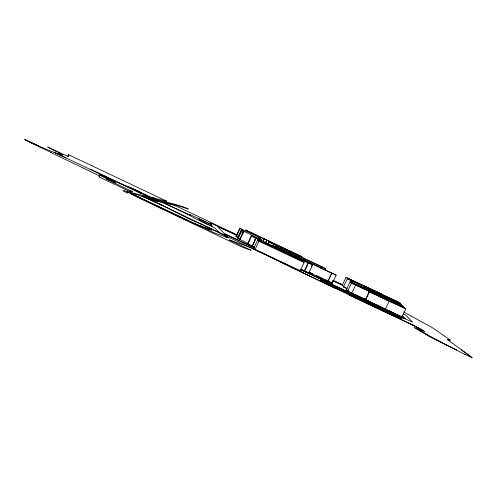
<?xml version="1.0" encoding="UTF-8"?>
<svg xmlns="http://www.w3.org/2000/svg" width="497" height="497" viewBox="0 0 497 497"><rect width="100%" height="100%" fill="white"/><g stroke="black" fill="none" stroke-linecap="round" stroke-linejoin="round"><path stroke-width="0.75" d="M68.611 154.729L67.946 156.462L47.7 146.907L49.824 148.392L63.194 154.871L58.298 153.716M130.009 191.656L130.282 190.923L132.724 191.774M239.765 228.266L241.585 229.303L237.74 237.436L236.237 236.727L235.92 236.398L239.765 228.266L257.931 236.659L259.751 237.69L260.068 238.02L258.558 237.311L261.944 239.964L241.641 230.217L237.796 238.349L248.078 243.549M236.237 236.727L240.082 228.595M238.113 238.672L241.958 230.54M242.188 232.956L243.145 230.925L241.585 229.303M239.616 239.38L243.462 231.254M239.933 239.709L243.778 231.577M254.383 247.481L247.444 243.915L251.283 235.783L255.62 237.827L254.657 239.858M247.786 244.275L251.631 236.143L251.283 235.783M252.122 246.319L255.967 238.187L251.631 236.143M252.29 246.493L255.967 238.187M257.707 239.952L253.861 248.084L255.11 249.382L300.256 270.666L304.102 262.534L302.847 261.236L257.707 239.952L258.956 241.25L304.102 262.534M255.11 249.382L258.956 241.25M263.236 240.977L264.199 238.945L278.32 245.68L277.68 247.04M263.025 241.766L264.199 238.945M265.473 242.859L266.752 240.15M265.584 242.977L266.864 240.262M268.051 243.853L269.007 241.822L273.307 243.89L273.077 243.654L325.094 268.262L325.436 268.622L324.796 269.977M268.392 244.213L269.355 242.176L269.007 241.822M272.729 246.257L273.692 244.22L269.355 242.176M272.909 246.437L273.692 244.22M279.047 249.972L279.513 248.438L274.835 246.04L336.152 275.145L332.313 283.278L327.977 281.234L331.822 273.101L328.3 280.557M280.904 248.481L281.544 247.121L278.065 245.419L278.32 245.68M289.54 253.451L290.18 252.097L289.602 253.52M295.56 256.328L296.2 254.973M298.43 257.682L299.008 256.259M304.326 260.428L304.972 259.074L304.394 260.49M304.431 270.983L308.27 262.851L312.607 264.895L308.761 273.027L304.599 271.157L308.27 262.851M311.296 266.566L312.259 264.534L255.62 237.827M320.764 268.175L321.224 266.634L325.436 268.622M332.313 283.278L331.965 282.917L332.928 280.886M345.987 277.376L382.647 294.609L345.987 277.376L342.147 285.508L344.21 286.564M346.9 288.62L343.458 286.868L347.297 278.736L383.957 295.97L347.297 278.736M348.366 290.869L346.297 289.819L350.143 281.687L386.48 298.591M350.789 282.197L351.429 280.842M370.029 301.698L347.608 291.18L351.454 283.048L388.107 300.281L351.454 283.048M351.739 293.286L355.585 285.154M364.376 288.595L365.015 287.241L401.669 304.475L365.015 287.241M365.326 299.679L369.165 291.546L405.825 308.78L401.98 316.912L365.326 299.679L382.274 307.674M365.643 300.014L369.488 291.882L369.165 291.546M385.274 299.237L385.914 297.883L383.299 296.603L398.377 303.381L397.737 304.736M386.157 300.275L386.796 298.921L385.914 297.883M385.337 309.296L389.182 301.163L405.825 308.78M99.754 175.994L99.139 176.951M464.937 354.398L430.8 337.239L413.964 327.573L418.629 328.598M418.045 328.654L418.71 328.635L415.579 326.43L379.72 309.501M450.214 340.023L447.679 339.743L450.301 340.066L432.222 327.604L403.657 311.961M190.382 215.307L163.612 202.788M405.335 318.819L400.545 316.682M155.474 198.228L152.094 197.644L166.737 201.192M36.623 145.006L29.28 141.956M38.399 145.863L31.286 142.919M175.366 205.615L154.182 200.384L146.509 197.887L224.812 235.311L228.427 237.535L226.955 236.939L228.427 237.92L214.866 233.043L143.869 199.459M209.492 228.129L207.429 227.539L210.231 229.409L192.674 223.054L151.722 203.546M211.331 229.005L209.256 228.403L212.057 230.279L194.271 223.849L184.008 219.022M225.327 236.845L227.278 237.423M250.836 250.159L242.561 247.27L141.459 199.148M128.81 192.482C154.642 198.533 176.901 214.474 201.434 224.253M151.225 198.16C142.353 194.538 132.798 193.656 123.834 190.438L122.995 190.86L127.642 193.053L126.772 192.407L127.201 192.035L128.561 192.407L180.256 217.201M51.297 152.523L25.832 140.309L24.85 139.353L25.794 140.291M110.309 180.374L100.288 175.155L110.427 180.43L106.613 179.212L132.749 191.786M134.594 195.041L143.888 199.465M58.205 153.672L62.572 155.76L41.605 147.404M119.895 183.393L131.699 188.139L151.498 197.526M302.598 272.629L379.665 309.476M250.799 247.649L302.58 272.623M229.521 239.927L250.867 250.177M24.943 139.396L41.667 147.435M131.68 194.333L134.507 194.998M141.39 199.117L131.693 194.339M464.838 354.355L472.138 357.641L447.803 339.805M455.277 349.31L456.681 349.944L445.598 344.483M343.458 286.868L346.925 288.459M346.297 289.819L348.378 290.77M347.608 291.18L366.289 299.759M382.951 307.991L401.98 316.912M100.288 175.155L99.53 174.273L100.332 175.174M90.466 169.185L151.517 198.253L176.932 204.826L185.232 207.572L188.326 209.063C173.118 203.745 157.133 201.117 141.912 195.868L162.308 205.652M66.058 157.872L54.049 152.312L141.539 193.668M374.483 307.003L393.052 315.707M392.673 315.489L401.626 319.733M370.47 305.121L374.862 307.227M281.544 247.121L302.157 256.819L245.729 230.018L264.305 239.057M273.866 244.406L321.404 266.821M386.48 298.467L403.185 306.345L398.619 304.077L397.594 303.015M241.641 230.217L243.145 230.925M386.796 298.921L350.143 281.687M331.822 273.101L336.152 275.145M279.687 248.618L331.99 273.282M256.135 238.367L308.444 263.031M369.488 291.882L389.182 301.163M237.013 235.323L212.604 223.93L210.169 222.942L211.517 224.364L211.032 224.19L189.612 214.449L190.407 215.3M333.052 280.606L342.862 285.235M236.609 235.305L217.394 226.365L224.246 233.447L254.334 247.742M333.35 280.917L342.464 285.216M235.92 236.398L237.429 237.106L237.112 236.783M162.854 202.602L188.605 214.766L194.24 218.028L214.872 227.974L219.811 232.963L227.03 236.367L224.905 234.162L225.719 234.472L253.93 247.723M237.796 238.349L239.305 239.057M309.358 272.182L312.843 273.822M316.334 275.468L323.305 278.755M324.703 279.413L327.629 280.88M328.25 281.172L331.965 282.917M308.618 272.207L328.15 281.414M365.015 298.97L366.37 299.61M247.444 243.915L254.427 247.127M301.847 269.492L303.94 270.48M375.452 304.257L377.484 305.214M304.083 270.623L307.798 272.375M300.418 269.188L304.599 271.157M300.598 269.554L400.141 316.49M300.2 269.536L412.56 322.242L405.8 315.21L403.309 313.862M341.222 289.273L379.826 307.525L341.302 289.36M343.943 291.596A20.557 0.398 25.3 0 1 324.603 282.035A20.557 0.398 25.3 0 1 342.402 289.993A21.359 0.41 25.3 0 0 323.882 281.693A21.359 0.41 25.3 0 0 343.974 291.627A19.756 0.379 25.3 0 1 325.324 282.377A19.756 0.379 25.3 0 1 342.433 290.024A18.954 0.367 25.3 0 0 326.044 282.718A18.954 0.367 25.3 0 0 343.887 291.534L380.062 308.625A19.756 0.379 25.3 0 0 397.134 316.235A19.756 0.379 25.3 0 0 378.546 307.053L342.34 289.931A23.757 0.454 25.3 0 0 321.714 280.675A23.757 0.454 25.3 0 0 344.067 291.72A25.353 0.485 25.3 0 1 320.267 279.991A25.353 0.485 25.3 0 1 342.222 289.807A24.552 0.472 25.3 0 0 320.994 280.333A24.552 0.472 25.3 0 0 344.092 291.751M346.546 292.248L336.786 287.57L337.513 288.328M362.388 299.654L354.535 295.939L354.783 296.2M336.923 287.713L346.751 292.46M354.759 296.169L362.611 299.884L362.356 299.629M337.177 287.98L346.949 292.665M337.376 288.185L347.142 292.87L346.415 292.112M342.967 291.261L381.547 309.488L343.023 291.323M472.026 357.591L461.464 349.9M68.623 154.735L166.818 201.229M99.648 174.329L106.718 177.292M401.551 319.652L414.119 325.622M365.96 303.033L370.619 305.239M175.242 205.553L236.957 234.82M332.891 280.327L342.7 284.98M152.132 197.657L151.591 197.57M131.699 188.146L141.297 192.693M160.711 202.055L154.182 200.384M220.314 233.279L243.636 244.325M253.004 248.829L275.17 259.328M250.768 247.63L229.614 239.97M201.204 224.19L220.544 233.348M243.4 244.257L253.24 248.898M274.94 259.26L286.365 264.69M130.065 191.674L99.052 176.907L99.81 176.019L50.383 152.25M408.882 323.162L422.891 330.151L424.916 331.605L419.679 329.878L428.948 335.835L442.094 342.663M334.785 288.111L300.132 271.511M354.87 297.734L366.196 303.102M309.65 276.04L289.055 266.057M348.217 294.541L355.33 297.914M281.016 262.155L294.839 268.865M446.996 345.117L427.209 335.021L418.163 329.256L417.921 329.045L423.158 330.778L417.84 327.498M119.802 183.35L106.812 177.336M402.216 315.576L405.335 318.813M384.871 310.203L385.243 310.594L370.42 303.394M385.747 311.116L355.392 296.659L384.343 310.339M383.361 309.668L372.303 304.326L372.526 304.555M364.015 298.318L364.332 298.654M341.601 289.881L342.327 290.559M312.259 264.534L312.607 264.895M308.413 272.667L308.761 273.027M378.335 306.835A25.353 0.485 25.3 0 1 402.191 318.62A25.353 0.485 25.3 0 1 380.242 308.811M378.366 306.866A24.552 0.472 25.3 0 1 401.47 318.279A24.552 0.472 25.3 0 1 380.211 308.78A23.757 0.454 25.3 0 0 400.744 317.937A23.757 0.454 25.3 0 0 378.397 306.897A22.955 0.441 25.3 0 1 400.023 317.602A22.955 0.441 25.3 0 1 380.149 308.718A21.359 0.41 25.3 0 0 398.582 316.918A21.359 0.41 25.3 0 0 378.484 306.991M378.453 306.96A22.154 0.422 25.3 0 1 399.302 317.26A22.154 0.422 25.3 0 1 380.118 308.687M378.515 307.022A20.557 0.398 25.3 0 1 397.855 316.577A20.557 0.398 25.3 0 1 380.062 308.625M378.577 307.084A18.954 0.367 25.3 0 1 396.413 315.893A18.954 0.367 25.3 0 1 380 308.562M68.58 154.71L67.983 156.48L68.58 154.71M198.657 218.723L200.9 221.022L212.623 226.539L210.361 224.24L198.657 218.723M113.577 181.821L110.278 180.554L113.987 181.728L110.446 179.392L115.596 182.492L113.577 181.821M396.227 301.008L363.705 285.881L400.358 303.114L396.227 301.008M400.383 305.32L367.855 290.186L404.515 307.419L400.383 305.32M387.753 311.495L333.58 285.949L334.705 287.117L388.878 312.663L387.753 311.495M353.355 295.398L352.752 295.112L353.355 295.398M364.189 300.505L363.587 300.219L364.189 300.505M322.435 281.016A22.955 0.441 25.3 0 0 344.036 291.689A22.154 0.422 25.3 0 1 323.156 281.358A22.154 0.422 25.3 0 1 342.34 289.931A22.955 0.441 25.3 0 0 322.435 281.016"/></g></svg>
